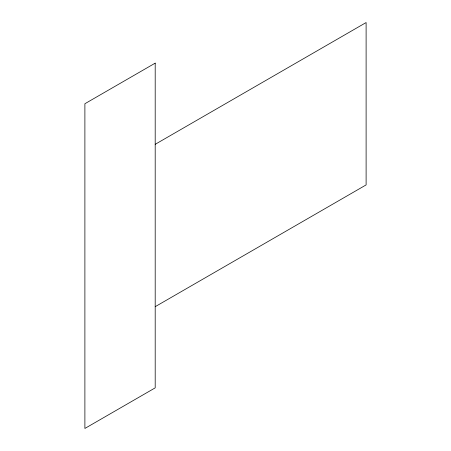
<?xml version="1.0" encoding="UTF-8"?>
<svg xmlns="http://www.w3.org/2000/svg" width="451" height="451" viewBox="0 0 451 451"><rect width="100%" height="100%" fill="white"/><g stroke="black" fill="none" stroke-linecap="round" stroke-linejoin="round"><path stroke-width="0.68" d="M155.195 144.32L366.111 22.55L366.111 184.91L155.195 306.68M155.195 63.14L84.889 103.73L84.889 428.45L155.195 387.86L155.195 63.14"/></g></svg>
